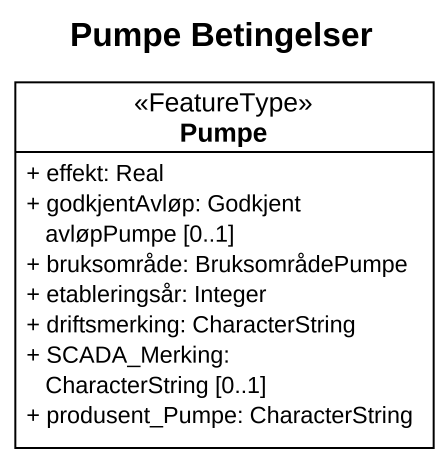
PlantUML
@startuml
title Pumpe Betingelser
hide circle
hide empty members
skinparam classAttributeIconSize 0
class Pumpe <<FeatureType>> {
  + effekt: Real
  + godkjentAvløp: Godkjent avløpPumpe [0..1]
  + bruksområde: BruksområdePumpe
  + etableringsår: Integer
  + driftsmerking: CharacterString
  + SCADA_Merking: CharacterString [0..1]
  + produsent_Pumpe: CharacterString
}
@enduml
